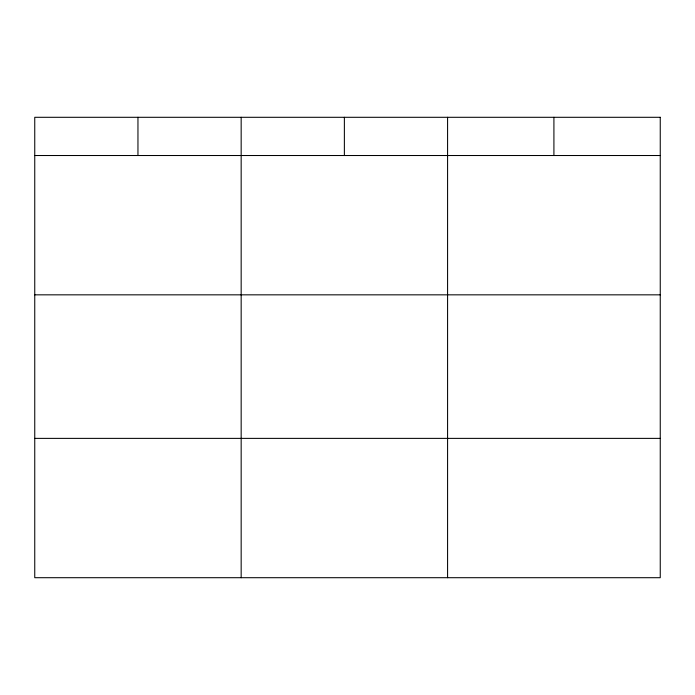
<?xml version="1.0" encoding="UTF-8"?>
<svg xmlns="http://www.w3.org/2000/svg" width="695" height="695" viewBox="0 0 695 695"><rect width="100%" height="100%" fill="white"/><g stroke="black" fill="none" stroke-linecap="round" stroke-linejoin="round"><path stroke-width="1.04" d="M34.75 155.515L660.25 155.515M34.75 294.836L660.25 294.836M34.75 438.38L660.25 438.38M553.915 117.299L553.915 155.515M447.58 117.299L447.58 577.701M344.373 117.299L344.373 155.515M241.165 117.299L241.165 577.701M137.958 117.299L137.958 155.515M660.25 117.299L34.75 117.299L34.75 577.701L660.25 577.701L660.25 117.299"/></g></svg>
